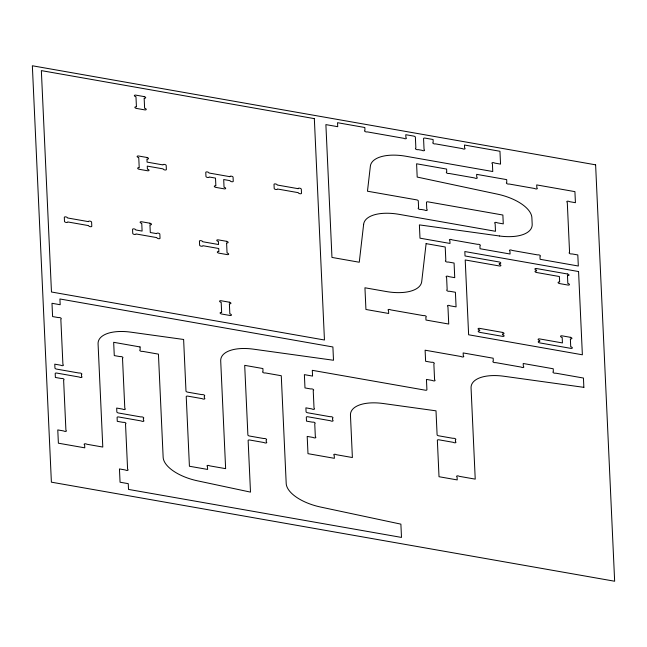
<?xml version="1.0" encoding="UTF-8"?>
<svg xmlns="http://www.w3.org/2000/svg" width="647" height="647" viewBox="0 0 647 647"><rect width="100%" height="100%" fill="white"/><g stroke="black" fill="none" stroke-linecap="round" stroke-linejoin="round"><path stroke-width="0.97" d="M363.638 224.331L359.263 262.237L331.96 257.433L325.886 124.612L337.718 126.691L337.54 122.704L364.835 127.508L364.965 130.395A1.626 0.752 13.5 0 0 365.013 131.487A1.626 0.752 13.5 0 0 367.27 131.883L403.712 138.296A1.626 0.752 13.5 0 0 405.96 138.693A1.626 0.752 13.5 0 0 405.912 137.593L405.782 134.705L413.74 136.105A1.626 0.752 13.5 0 1 415.374 137.164L415.875 148.131A1.626 0.752 13.5 0 0 415.924 149.231A1.626 0.752 13.5 0 0 418.172 149.619L421.86 150.274A1.626 0.752 13.5 0 0 424.108 150.67A1.626 0.752 13.5 0 0 424.06 149.57L423.559 138.604A1.626 0.752 13.5 0 1 425.119 138.11L433.078 139.509L433.215 142.397A1.626 0.752 13.5 0 0 433.264 143.488A1.626 0.752 13.5 0 0 435.512 143.885L462.403 148.616A1.626 0.752 13.5 0 0 464.651 149.012A1.626 0.752 13.5 0 0 464.603 147.92L464.473 145.025L499.961 151.269L500.543 164.112L494.607 163.068A1.626 0.752 13.5 0 0 492.359 162.672A1.626 0.752 13.5 0 0 492.407 163.764L492.763 171.528L405.904 156.25A37.211 17.186 13.5 0 0 370.359 166.214L367.472 191.213L416.66 199.866A1.626 0.752 13.5 0 1 418.286 200.918L418.609 207.905A1.626 0.752 13.5 0 0 418.658 208.997A1.626 0.752 13.5 0 0 420.906 209.393L424.594 210.04A1.626 0.752 13.5 0 0 426.842 210.437A1.626 0.752 13.5 0 0 426.794 209.345L426.478 202.357A1.626 0.752 13.5 0 1 428.031 201.864L502.873 215.03L503.277 223.878L497.341 222.835A1.626 0.752 13.5 0 0 495.092 222.439A1.626 0.752 13.5 0 0 495.141 223.538L495.497 231.294L399.183 214.359A37.211 17.186 13.5 0 0 363.638 224.331M426.106 243.636L421.723 281.55A37.211 17.186 13.5 0 1 386.178 291.514L364.94 287.778L365.935 309.476L388.677 313.48L388.548 310.584A1.626 0.752 13.5 0 1 388.499 309.492A1.626 0.752 13.5 0 1 390.748 309.889L423.55 315.655A1.626 0.752 13.5 0 1 425.807 316.051A1.626 0.752 13.5 0 1 425.855 317.151L425.985 320.039L448.735 324.042L447.934 306.541A1.626 0.752 13.5 0 1 447.886 305.441A1.626 0.752 13.5 0 1 450.134 305.837L456.078 306.88L455.407 292.274L449.471 291.231A1.626 0.752 13.5 0 1 447.214 290.835A1.626 0.752 13.5 0 1 447.166 289.735L446.6 277.312A1.626 0.752 13.5 0 1 446.551 276.22A1.626 0.752 13.5 0 1 448.8 276.617L454.736 277.66L454.073 263.046L448.136 262.003A1.626 0.752 13.5 0 1 445.88 261.606A1.626 0.752 13.5 0 1 445.832 260.515L445.217 247L426.106 243.636M499.379 235.977L419.385 224.889L419.992 238.169L450.013 243.45L449.883 240.563A1.626 0.752 13.5 0 1 449.835 239.463A1.626 0.752 13.5 0 1 452.083 239.859L477.607 244.348A1.626 0.752 13.5 0 1 479.864 244.744A1.626 0.752 13.5 0 1 479.912 245.844L480.042 248.731L510.071 254.012L509.941 251.125A1.626 0.752 13.5 0 1 509.893 250.025A1.626 0.752 13.5 0 1 512.141 250.421L537.665 254.91A1.626 0.752 13.5 0 1 539.922 255.306A1.626 0.752 13.5 0 1 539.97 256.406L540.099 259.293L578.321 266.014L577.811 254.942L571.875 253.899A1.626 0.752 13.5 0 1 569.619 253.503A1.626 0.752 13.5 0 1 569.57 252.411L567.282 202.357A1.626 0.752 13.5 0 1 567.233 201.257A1.626 0.752 13.5 0 1 569.489 201.654L575.426 202.697L574.916 191.633L536.703 184.913L536.832 187.8A1.626 0.752 13.5 0 1 536.881 188.892A1.626 0.752 13.5 0 1 534.632 188.495L509.108 184.007A1.626 0.752 13.5 0 1 506.852 183.611A1.626 0.752 13.5 0 1 506.803 182.519L506.674 179.631L476.645 174.35L476.774 177.238A1.626 0.752 13.5 0 1 476.823 178.329A1.626 0.752 13.5 0 1 474.574 177.933L449.05 173.445A1.626 0.752 13.5 0 1 446.802 173.048A1.626 0.752 13.5 0 1 446.745 171.956L446.616 169.069L416.587 163.788L417.194 177.068L497.47 194.165A37.211 17.186 13.5 0 1 531.883 217.732L532.182 224.234A37.211 17.186 13.5 0 1 499.379 235.977M583.861 387.343L503.867 376.247A37.211 17.186 13.5 0 0 471.065 387.998L475.23 479.136L459.289 476.329A1.626 0.752 13.5 0 0 457.033 475.933A1.626 0.752 13.5 0 0 457.081 477.033L457.219 479.92L439.014 476.718L437.356 440.3A1.626 0.752 13.5 0 1 438.909 439.806L453.264 442.33A1.626 0.752 13.5 0 0 455.512 442.726A1.626 0.752 13.5 0 0 455.464 441.634L455.383 439.839A1.626 0.752 13.5 0 0 455.334 438.739A1.626 0.752 13.5 0 0 453.078 438.342L438.731 435.819A1.626 0.752 13.5 0 1 437.097 434.768L436.005 410.829L383.259 403.518A37.211 17.186 13.5 0 0 350.456 415.269L352.389 457.534L336.448 454.728A1.626 0.752 13.5 0 0 334.192 454.331A1.626 0.752 13.5 0 0 334.24 455.423L334.378 458.319L307.988 453.676L307.196 436.41L313.132 437.453A1.626 0.752 13.5 0 0 315.388 437.849A1.626 0.752 13.5 0 0 315.34 436.749L314.741 423.664A1.626 0.752 13.5 0 0 314.685 422.572A1.626 0.752 13.5 0 0 312.436 422.176L306.5 421.132L306.322 417.258A1.626 0.752 13.5 0 1 307.875 416.765L330.423 420.728A1.626 0.752 13.5 0 0 332.671 421.124A1.626 0.752 13.5 0 0 332.623 420.024L332.542 418.237A1.626 0.752 13.5 0 0 332.493 417.137A1.626 0.752 13.5 0 0 330.237 416.741L307.697 412.778A1.626 0.752 13.5 0 1 306.071 411.718L305.894 407.845L311.83 408.896A1.626 0.752 13.5 0 0 314.078 409.292A1.626 0.752 13.5 0 0 314.03 408.192L313.221 390.456A1.626 0.752 13.5 0 0 313.172 389.365A1.626 0.752 13.5 0 0 310.916 388.968L304.98 387.925L304.373 374.637L312.566 376.085L312.299 370.327L425.362 390.206A1.626 0.752 13.5 0 0 426.915 389.712L426.446 379.417L432.382 380.46A1.626 0.752 13.5 0 0 434.638 380.857A1.626 0.752 13.5 0 0 434.582 379.765L433.854 363.8A1.626 0.752 13.5 0 0 433.805 362.708A1.626 0.752 13.5 0 0 431.557 362.312L425.613 361.269L425.111 350.197L461.076 356.521A1.626 0.752 13.5 0 0 463.325 356.918A1.626 0.752 13.5 0 0 463.276 355.826L463.147 352.93L493.176 358.212L493.305 361.107A1.626 0.752 13.5 0 0 493.354 362.199A1.626 0.752 13.5 0 0 495.61 362.595L521.134 367.084A1.626 0.752 13.5 0 0 523.383 367.48A1.626 0.752 13.5 0 0 523.334 366.388L523.205 363.493L553.225 368.774L553.363 371.669A1.626 0.752 13.5 0 0 553.411 372.761A1.626 0.752 13.5 0 0 555.66 373.157L583.44 378.042L583.861 387.343M183.619 339.473L130.872 332.162A37.211 17.186 13.5 0 0 98.077 343.913L102.792 447.053L86.844 444.246A1.626 0.752 13.5 0 0 84.587 443.858A1.626 0.752 13.5 0 0 84.644 444.95L84.773 447.837L58.384 443.195L57.777 429.915L63.713 430.959A1.626 0.752 13.5 0 0 65.97 431.355A1.626 0.752 13.5 0 0 65.913 430.263L63.616 379.983A1.626 0.752 13.5 0 0 63.568 378.891A1.626 0.752 13.5 0 0 61.319 378.495L55.375 377.452L55.205 373.578A1.626 0.752 13.5 0 1 56.758 373.076L79.306 377.047A1.626 0.752 13.5 0 0 81.554 377.444A1.626 0.752 13.5 0 0 81.506 376.344L81.425 374.548A1.626 0.752 13.5 0 0 81.368 373.456A1.626 0.752 13.5 0 0 79.12 373.06L56.58 369.097A1.626 0.752 13.5 0 1 54.946 368.038L54.769 364.164L60.713 365.207A1.626 0.752 13.5 0 0 62.961 365.604A1.626 0.752 13.5 0 0 62.913 364.512L60.834 319.108A1.626 0.752 13.5 0 0 60.786 318.009A1.626 0.752 13.5 0 0 58.537 317.612L52.593 316.569L51.986 303.289L60.179 304.729L59.912 298.971L332.898 346.978L333.504 360.258L253.503 349.17A37.211 17.186 13.5 0 0 220.708 360.913L225.633 468.654L209.685 465.856A1.626 0.752 13.5 0 0 207.428 465.46A1.626 0.752 13.5 0 0 207.485 466.552L207.614 469.439L189.417 466.244L186.231 396.619A1.626 0.752 13.5 0 1 187.792 396.126L202.147 398.649A1.626 0.752 13.5 0 0 204.395 399.045A1.626 0.752 13.5 0 0 204.347 397.945L204.266 396.158A1.626 0.752 13.5 0 0 204.217 395.058A1.626 0.752 13.5 0 0 201.961 394.662L187.606 392.139A1.626 0.752 13.5 0 1 185.98 391.087L183.619 339.473M595.612 164.831L32.35 65.768L51.388 482.169L614.65 581.232L595.612 164.831M314.337 118.627L41.351 70.612L51.469 291.999L324.454 340.007L314.337 118.627M144.087 96.589L135.894 95.149A1.626 0.752 13.5 0 0 134.341 95.643A1.626 0.752 13.5 0 0 135.967 96.694L136.428 106.884A1.626 0.752 13.5 0 0 134.875 107.378A1.626 0.752 13.5 0 0 136.501 108.429L144.693 109.869A1.626 0.752 13.5 0 0 146.246 109.375A1.626 0.752 13.5 0 0 144.621 108.324L144.152 98.134A1.626 0.752 13.5 0 0 145.712 97.64A1.626 0.752 13.5 0 0 144.087 96.589M146.869 157.464L138.676 156.024A1.626 0.752 13.5 0 0 137.124 156.525A1.626 0.752 13.5 0 0 138.749 157.577L139.218 167.759A1.626 0.752 13.5 0 0 137.657 168.252A1.626 0.752 13.5 0 0 139.283 169.312L147.476 170.751A1.626 0.752 13.5 0 0 149.028 170.258A1.626 0.752 13.5 0 0 147.403 169.199L147.265 166.101L163.19 168.899A1.626 0.752 13.5 0 0 164.815 169.959A1.626 0.752 13.5 0 0 166.368 169.465L166.19 165.478A1.626 0.752 13.5 0 0 164.564 164.419A1.626 0.752 13.5 0 0 163.004 164.92L147.079 162.114L146.942 159.016A1.626 0.752 13.5 0 0 148.495 158.523A1.626 0.752 13.5 0 0 146.869 157.464M229.887 176.68L208.957 173A1.626 0.752 13.5 0 0 207.331 171.94A1.626 0.752 13.5 0 0 205.77 172.442L205.956 176.421A1.626 0.752 13.5 0 0 207.582 177.48A1.626 0.752 13.5 0 0 209.135 176.987L215.508 178.103L215.863 185.851A1.626 0.752 13.5 0 0 214.303 186.344A1.626 0.752 13.5 0 0 215.936 187.404L224.121 188.843A1.626 0.752 13.5 0 0 225.682 188.35A1.626 0.752 13.5 0 0 224.048 187.29L223.7 179.542L230.065 180.667A1.626 0.752 13.5 0 0 231.691 181.718A1.626 0.752 13.5 0 0 233.252 181.225L233.066 177.238A1.626 0.752 13.5 0 0 231.44 176.186A1.626 0.752 13.5 0 0 229.887 176.68M298.13 188.681L277.199 185.002A1.626 0.752 13.5 0 0 275.573 183.942A1.626 0.752 13.5 0 0 274.013 184.444L274.199 188.423A1.626 0.752 13.5 0 0 275.824 189.482A1.626 0.752 13.5 0 0 277.385 188.989L298.307 192.669A1.626 0.752 13.5 0 0 299.941 193.72A1.626 0.752 13.5 0 0 301.494 193.227L301.316 189.239A1.626 0.752 13.5 0 0 299.682 188.188A1.626 0.752 13.5 0 0 298.13 188.681M578.572 271.546L464.829 251.546L465.031 255.969L499.152 261.97A1.626 0.752 13.5 0 1 500.778 263.03A1.626 0.752 13.5 0 1 499.225 263.523L499.266 264.413A1.626 0.752 13.5 0 1 500.891 265.464A1.626 0.752 13.5 0 1 499.338 265.957L465.209 259.957L468.63 334.782L582.373 354.791L578.572 271.546M567.395 273.98L536.46 268.537A1.626 0.752 13.5 0 0 534.907 269.031A1.626 0.752 13.5 0 0 536.533 270.082L536.573 270.972A1.626 0.752 13.5 0 0 535.012 271.465A1.626 0.752 13.5 0 0 536.646 272.516L559.388 276.52L559.647 282.052A1.626 0.752 13.5 0 0 558.086 282.553A1.626 0.752 13.5 0 0 559.712 283.604L567.904 285.044A1.626 0.752 13.5 0 0 569.465 284.551A1.626 0.752 13.5 0 0 567.831 283.499L567.468 275.525A1.626 0.752 13.5 0 0 569.028 275.032A1.626 0.752 13.5 0 0 567.395 273.98M149.869 223.215L141.685 221.775A1.626 0.752 13.5 0 0 140.124 222.269A1.626 0.752 13.5 0 0 141.758 223.328L142.105 231.076L135.741 229.952A1.626 0.752 13.5 0 0 134.115 228.901A1.626 0.752 13.5 0 0 132.554 229.394L132.74 233.381A1.626 0.752 13.5 0 0 134.366 234.432A1.626 0.752 13.5 0 0 135.919 233.939L156.849 237.619A1.626 0.752 13.5 0 0 158.475 238.678A1.626 0.752 13.5 0 0 160.035 238.177L159.849 234.198A1.626 0.752 13.5 0 0 158.224 233.138A1.626 0.752 13.5 0 0 156.671 233.632L150.298 232.516L149.942 224.768A1.626 0.752 13.5 0 0 151.503 224.274A1.626 0.752 13.5 0 0 149.869 223.215M226.523 241.307L218.33 239.867A1.626 0.752 13.5 0 0 216.777 240.36A1.626 0.752 13.5 0 0 218.403 241.42L218.54 244.517L202.616 241.719A1.626 0.752 13.5 0 0 200.991 240.66A1.626 0.752 13.5 0 0 199.438 241.153L199.616 245.14A1.626 0.752 13.5 0 0 201.241 246.2A1.626 0.752 13.5 0 0 202.802 245.698L218.726 248.505L218.864 251.602A1.626 0.752 13.5 0 0 217.311 252.095A1.626 0.752 13.5 0 0 218.937 253.155L227.129 254.595A1.626 0.752 13.5 0 0 228.682 254.093A1.626 0.752 13.5 0 0 227.057 253.042L226.587 242.86A1.626 0.752 13.5 0 0 228.148 242.366A1.626 0.752 13.5 0 0 226.523 241.307M88.421 221.63L67.49 217.95A1.626 0.752 13.5 0 0 65.865 216.899A1.626 0.752 13.5 0 0 64.312 217.392L64.49 221.379A1.626 0.752 13.5 0 0 66.115 222.431A1.626 0.752 13.5 0 0 67.676 221.937L88.607 225.617A1.626 0.752 13.5 0 0 90.232 226.676A1.626 0.752 13.5 0 0 91.793 226.175L91.607 222.196A1.626 0.752 13.5 0 0 89.982 221.137A1.626 0.752 13.5 0 0 88.421 221.63M570.29 337.289L562.106 335.85A1.626 0.752 13.5 0 0 560.545 336.343A1.626 0.752 13.5 0 0 562.178 337.402L562.429 342.934L539.679 338.931A1.626 0.752 13.5 0 0 538.126 339.432A1.626 0.752 13.5 0 0 539.752 340.484L539.792 341.373A1.626 0.752 13.5 0 0 538.231 341.867A1.626 0.752 13.5 0 0 539.865 342.918L570.8 348.361A1.626 0.752 13.5 0 0 572.352 347.868A1.626 0.752 13.5 0 0 570.727 346.808L570.363 338.842A1.626 0.752 13.5 0 0 571.924 338.349A1.626 0.752 13.5 0 0 570.29 337.289M502.371 332.372L479.621 328.369A1.626 0.752 13.5 0 0 478.068 328.87A1.626 0.752 13.5 0 0 479.694 329.921L479.734 330.811A1.626 0.752 13.5 0 0 478.182 331.304A1.626 0.752 13.5 0 0 479.807 332.356L502.557 336.359A1.626 0.752 13.5 0 0 504.11 335.866A1.626 0.752 13.5 0 0 502.484 334.806L502.444 333.925A1.626 0.752 13.5 0 0 503.997 333.431A1.626 0.752 13.5 0 0 502.371 332.372M229.305 302.189L221.112 300.75A1.626 0.752 13.5 0 0 219.559 301.243A1.626 0.752 13.5 0 0 221.185 302.295L221.654 312.485A1.626 0.752 13.5 0 0 220.093 312.978A1.626 0.752 13.5 0 0 221.719 314.03L229.911 315.469A1.626 0.752 13.5 0 0 231.464 314.976A1.626 0.752 13.5 0 0 229.839 313.924L229.378 303.734A1.626 0.752 13.5 0 0 230.93 303.241A1.626 0.752 13.5 0 0 229.305 302.189M140.051 346.946L113.662 342.303L114.276 355.591L120.213 356.634A1.626 0.752 13.5 0 1 122.461 357.031A1.626 0.752 13.5 0 1 122.509 358.123L124.806 408.403A1.626 0.752 13.5 0 1 124.863 409.494A1.626 0.752 13.5 0 1 122.606 409.098L116.67 408.055L116.848 411.929A1.626 0.752 13.5 0 0 118.474 412.988L141.022 416.951A1.626 0.752 13.5 0 1 143.27 417.347A1.626 0.752 13.5 0 1 143.319 418.439L143.408 420.235A1.626 0.752 13.5 0 1 143.456 421.334A1.626 0.752 13.5 0 1 141.2 420.938L118.66 416.967A1.626 0.752 13.5 0 0 117.099 417.469L117.277 421.343L123.213 422.386A1.626 0.752 13.5 0 1 125.469 422.782A1.626 0.752 13.5 0 1 125.518 423.874L127.596 469.277A1.626 0.752 13.5 0 1 127.645 470.377A1.626 0.752 13.5 0 1 125.389 469.981L119.452 468.938L120.059 482.217L128.252 483.657L128.51 489.415L401.496 537.422L400.889 524.143L320.613 507.046A37.211 17.186 13.5 0 1 286.2 483.479L281.275 375.737L265.327 372.931A1.626 0.752 13.5 0 1 263.078 372.535A1.626 0.752 13.5 0 1 263.03 371.443L262.892 368.547L244.695 365.353L247.882 434.978A1.626 0.752 13.5 0 0 249.507 436.029L263.863 438.553A1.626 0.752 13.5 0 1 266.111 438.949A1.626 0.752 13.5 0 1 266.16 440.049L266.249 441.836A1.626 0.752 13.5 0 1 266.297 442.936A1.626 0.752 13.5 0 1 264.041 442.54L249.685 440.017A1.626 0.752 13.5 0 0 248.133 440.51L250.494 492.116L197.561 480.842A37.211 17.186 13.5 0 1 163.149 457.275L158.434 354.135L142.486 351.329A1.626 0.752 13.5 0 1 140.237 350.933A1.626 0.752 13.5 0 1 140.189 349.833L140.051 346.946"/></g></svg>
